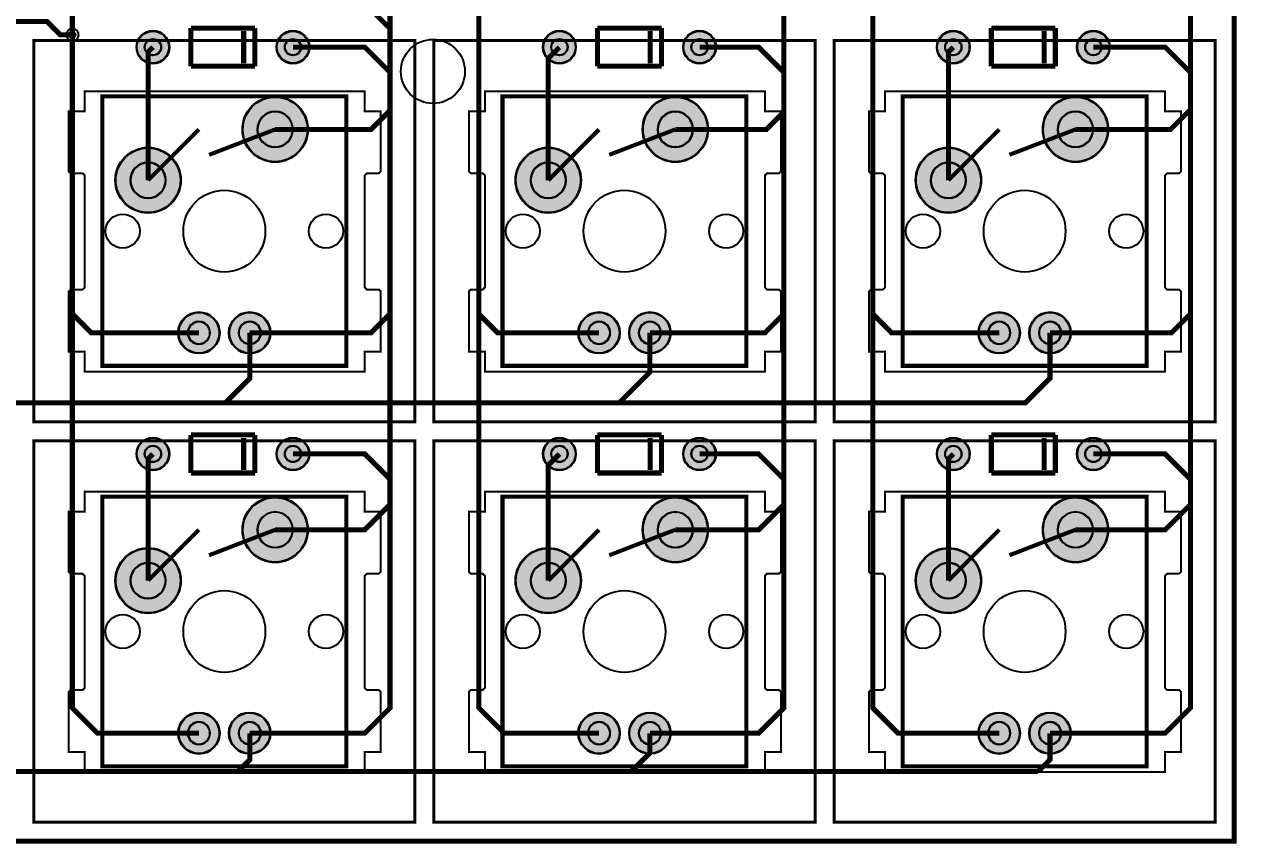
# Model space of a CAD drawing. Header units: millimetres. Extents: x 0 to 279, y -81 to 2.
# Drawn here: x 218.6 to 279.2, y -81.1 to -40.1 of the extents above; entities that cross this region are included whole.
import ezdxf

# ---------------------------------------------------------------- set-up
doc = ezdxf.new("R2010")
doc.units = ezdxf.units.MM
for name, color, linetype, true_color in [('BoardOutLine', 7, 'Continuous', 0xff00ff), ('BottomLayer', 7, 'Continuous', 0x0000ff), ('BottomSolderMaskLayer', 7, 'Continuous', 0xaa00ff), ('Document', 7, 'Continuous', 0xffffff), ('Hole', 7, 'Continuous', 0x222222), ('Multi-Layer', 7, 'Continuous', 0xc0c0c0), ('TopLayer', 7, 'Continuous', 0xff0000), ('TopSilkLayer', 7, 'Continuous', 0xffcc00), ('TopSolderMaskLayer', 7, 'Continuous', 0x800080)]:
    doc.layers.add(name, color=color, linetype=linetype, true_color=true_color)

msp = doc.modelspace()

# ---------------------------------------------------------------- hatches: boundary and pattern name
at = {"layer": 'BottomSolderMaskLayer'}
for points in [[(224.18, -41.286, 1), (225.831, -41.286, 1)], [(231.18, -41.286, 1), (232.831, -41.286, 1)], [(244.5, -41.286, 1), (246.151, -41.286, 1)], [(251.5, -41.286, 1), (253.151, -41.286, 1)], [(264.186, -41.286, 1), (265.837, -41.286, 1)], [(271.186, -41.286, 1), (272.837, -41.286, 1)], [(229.477, -45.395, 1), (232.753, -45.395, 1)], [(249.477, -45.395, 1), (252.753, -45.395, 1)], [(269.477, -45.395, 1), (272.753, -45.395, 1)], [(223.127, -47.935, 1), (226.403, -47.935, 1)], [(243.127, -47.935, 1), (246.403, -47.935, 1)], [(263.127, -47.935, 1), (266.403, -47.935, 1)], [(226.264, -55.555, 1), (228.346, -55.555, 1)], [(228.804, -55.555, 1), (230.886, -55.555, 1)], [(246.264, -55.555, 1), (248.346, -55.555, 1)], [(248.804, -55.555, 1), (250.886, -55.555, 1)], [(266.264, -55.555, 1), (268.346, -55.555, 1)], [(268.804, -55.555, 1), (270.886, -55.555, 1)], [(224.181, -61.606, 1), (225.832, -61.606, 1)], [(231.181, -61.606, 1), (232.832, -61.606, 1)], [(244.5, -61.606, 1), (246.151, -61.606, 1)], [(251.5, -61.606, 1), (253.151, -61.606, 1)], [(264.186, -61.606, 1), (265.836, -61.606, 1)], [(271.186, -61.606, 1), (272.836, -61.606, 1)], [(229.477, -65.395, 1), (232.753, -65.395, 1)], [(249.477, -65.395, 1), (252.753, -65.395, 1)], [(269.477, -65.395, 1), (272.753, -65.395, 1)], [(223.127, -67.935, 1), (226.403, -67.935, 1)], [(243.127, -67.935, 1), (246.403, -67.935, 1)], [(263.127, -67.935, 1), (266.403, -67.935, 1)], [(226.264, -75.555, 1), (228.346, -75.555, 1)], [(228.804, -75.555, 1), (230.886, -75.555, 1)], [(246.264, -75.555, 1), (248.346, -75.555, 1)], [(248.804, -75.555, 1), (250.886, -75.555, 1)], [(266.264, -75.555, 1), (268.346, -75.555, 1)], [(268.804, -75.555, 1), (270.886, -75.555, 1)]]:
    msp.add_hatch(color=256, dxfattribs=at).paths.add_polyline_path(points)
at = {"layer": 'Multi-Layer'}
for points in [[(224.206, -41.286, 1), (225.806, -41.286, 1)], [(231.206, -41.286, 1), (232.806, -41.286, 1)], [(244.526, -41.286, 1), (246.126, -41.286, 1)], [(251.526, -41.286, 1), (253.126, -41.286, 1)], [(264.211, -41.286, 1), (265.811, -41.286, 1)], [(271.211, -41.286, 1), (272.811, -41.286, 1)], [(229.502, -45.395, 1), (232.728, -45.395, 1)], [(249.502, -45.395, 1), (252.728, -45.395, 1)], [(269.502, -45.395, 1), (272.728, -45.395, 1)], [(223.152, -47.935, 1), (226.378, -47.935, 1)], [(243.152, -47.935, 1), (246.378, -47.935, 1)], [(263.152, -47.935, 1), (266.378, -47.935, 1)], [(226.289, -55.555, 1), (228.321, -55.555, 1)], [(228.829, -55.555, 1), (230.861, -55.555, 1)], [(246.289, -55.555, 1), (248.321, -55.555, 1)], [(248.829, -55.555, 1), (250.861, -55.555, 1)], [(266.289, -55.555, 1), (268.321, -55.555, 1)], [(268.829, -55.555, 1), (270.861, -55.555, 1)], [(224.206, -61.606, 1), (225.806, -61.606, 1)], [(231.206, -61.606, 1), (232.806, -61.606, 1)], [(244.526, -61.606, 1), (246.126, -61.606, 1)], [(251.526, -61.606, 1), (253.126, -61.606, 1)], [(264.211, -61.606, 1), (265.811, -61.606, 1)], [(271.211, -61.606, 1), (272.811, -61.606, 1)], [(229.502, -65.395, 1), (232.728, -65.395, 1)], [(249.502, -65.395, 1), (252.728, -65.395, 1)], [(269.502, -65.395, 1), (272.728, -65.395, 1)], [(223.152, -67.935, 1), (226.378, -67.935, 1)], [(243.152, -67.935, 1), (246.378, -67.935, 1)], [(263.152, -67.935, 1), (266.378, -67.935, 1)], [(226.289, -75.555, 1), (228.321, -75.555, 1)], [(228.829, -75.555, 1), (230.861, -75.555, 1)], [(246.289, -75.555, 1), (248.321, -75.555, 1)], [(248.829, -75.555, 1), (250.861, -75.555, 1)], [(266.289, -75.555, 1), (268.321, -75.555, 1)], [(268.829, -75.555, 1), (270.861, -75.555, 1)]]:
    msp.add_hatch(color=256, dxfattribs=at).paths.add_polyline_path(points)
at = {"layer": 'TopSolderMaskLayer'}
for points in [[(224.18, -41.286, 1), (225.831, -41.286, 1)], [(231.18, -41.286, 1), (232.831, -41.286, 1)], [(244.5, -41.286, 1), (246.151, -41.286, 1)], [(251.5, -41.286, 1), (253.151, -41.286, 1)], [(264.186, -41.286, 1), (265.837, -41.286, 1)], [(271.186, -41.286, 1), (272.837, -41.286, 1)], [(229.477, -45.395, 1), (232.753, -45.395, 1)], [(249.477, -45.395, 1), (252.753, -45.395, 1)], [(269.477, -45.395, 1), (272.753, -45.395, 1)], [(223.127, -47.935, 1), (226.403, -47.935, 1)], [(243.127, -47.935, 1), (246.403, -47.935, 1)], [(263.127, -47.935, 1), (266.403, -47.935, 1)], [(226.264, -55.555, 1), (228.346, -55.555, 1)], [(228.804, -55.555, 1), (230.886, -55.555, 1)], [(246.264, -55.555, 1), (248.346, -55.555, 1)], [(248.804, -55.555, 1), (250.886, -55.555, 1)], [(266.264, -55.555, 1), (268.346, -55.555, 1)], [(268.804, -55.555, 1), (270.886, -55.555, 1)], [(224.181, -61.606, 1), (225.832, -61.606, 1)], [(231.181, -61.606, 1), (232.832, -61.606, 1)], [(244.5, -61.606, 1), (246.151, -61.606, 1)], [(251.5, -61.606, 1), (253.151, -61.606, 1)], [(264.186, -61.606, 1), (265.836, -61.606, 1)], [(271.186, -61.606, 1), (272.836, -61.606, 1)], [(229.477, -65.395, 1), (232.753, -65.395, 1)], [(249.477, -65.395, 1), (252.753, -65.395, 1)], [(269.477, -65.395, 1), (272.753, -65.395, 1)], [(223.127, -67.935, 1), (226.403, -67.935, 1)], [(243.127, -67.935, 1), (246.403, -67.935, 1)], [(263.127, -67.935, 1), (266.403, -67.935, 1)], [(226.264, -75.555, 1), (228.346, -75.555, 1)], [(228.804, -75.555, 1), (230.886, -75.555, 1)], [(246.264, -75.555, 1), (248.346, -75.555, 1)], [(248.804, -75.555, 1), (250.886, -75.555, 1)], [(266.264, -75.555, 1), (268.346, -75.555, 1)], [(268.804, -75.555, 1), (270.886, -75.555, 1)]]:
    msp.add_hatch(color=256, dxfattribs=at).paths.add_polyline_path(points)

# ---------------------------------------------------------------- linework, layer by layer
at = {"layer": 'BoardOutLine', "const_width": 0.254}
msp.add_lwpolyline([(0, 0), (279.05, 0), (279.05, -80.95), (0, -80.95), (0, 0)], close=True, dxfattribs=at)
at = {"layer": 'BottomLayer', "const_width": 0.254}
for points in [[(148.89, -34.56), (158.385, -34.56), (159.385, -35.56), (159.385, -39.37), (160.02, -40.005), (219.71, -40.005), (220.379, -40.674), (220.98, -40.674)], [(224.765, -47.935), (224.765, -41.526), (225.006, -41.286)], [(229.845, -55.555), (235.91, -55.555), (236.855, -54.61), (236.855, -42.545), (235.596, -41.286), (232.006, -41.286)], [(244.765, -47.935), (244.765, -41.847), (245.326, -41.286)], [(249.845, -55.555), (255.595, -55.555), (256.54, -54.61), (256.54, -42.545), (255.281, -41.286), (252.326, -41.286)], [(264.765, -47.935), (264.765, -41.532), (265.011, -41.286)], [(269.845, -55.555), (275.915, -55.555), (276.86, -54.61), (276.86, -42.545), (275.601, -41.286), (272.011, -41.286)], [(269.845, -55.555), (269.845, -57.815), (268.605, -59.055), (170.815, -59.055), (169.845, -58.085), (169.845, -55.555)], [(229.845, -55.555), (229.845, -57.831), (228.621, -59.055)], [(249.845, -55.555), (249.845, -57.52), (248.31, -59.055)], [(224.765, -67.935), (224.765, -61.847), (225.006, -61.606)], [(229.845, -75.555), (235.595, -75.555), (236.855, -74.295), (236.855, -62.865), (235.596, -61.606), (232.006, -61.606)], [(244.765, -67.935), (244.765, -62.166), (245.326, -61.606)], [(249.845, -75.555), (255.28, -75.555), (256.54, -74.295), (256.54, -62.865), (255.281, -61.606), (252.326, -61.606)], [(264.765, -67.935), (264.765, -61.852), (265.011, -61.606)], [(269.845, -75.555), (275.6, -75.555), (276.86, -74.295), (276.86, -62.865), (275.601, -61.606), (272.011, -61.606)], [(11.745, -75.555), (11.745, -77.15), (12.065, -77.47), (269.247, -77.47)], [(229.845, -75.555), (229.845, -76.884), (229.259, -77.47)], [(249.845, -75.555), (249.845, -76.545), (248.92, -77.47)], [(269.845, -75.555), (269.845, -76.872), (269.247, -77.47)], [(269.876, -75.585), (269.845, -75.555)]]:
    msp.add_lwpolyline(points, dxfattribs=at)
at = {"layer": 'BottomSolderMaskLayer'}
for points in [[(231.118, -44.505), (231.112, -44.505)], [(251.118, -44.505), (251.112, -44.505)], [(271.118, -44.505), (271.112, -44.505)], [(231.118, -46.285), (231.112, -46.285)], [(251.118, -46.285), (251.112, -46.285)], [(271.118, -46.285), (271.112, -46.285)], [(224.768, -47.045), (224.762, -47.045)], [(244.768, -47.045), (244.762, -47.045)], [(264.768, -47.045), (264.762, -47.045)], [(224.768, -48.825), (224.762, -48.825)], [(244.768, -48.825), (244.762, -48.825)], [(264.768, -48.825), (264.762, -48.825)], [(227.308, -54.995), (227.302, -54.995)], [(229.848, -54.995), (229.842, -54.995)], [(247.308, -54.995), (247.302, -54.995)], [(249.848, -54.995), (249.842, -54.995)], [(267.308, -54.995), (267.302, -54.995)], [(269.848, -54.995), (269.842, -54.995)], [(227.308, -56.115), (227.302, -56.115)], [(229.848, -56.115), (229.842, -56.115)], [(247.308, -56.115), (247.302, -56.115)], [(249.848, -56.115), (249.842, -56.115)], [(267.308, -56.115), (267.302, -56.115)], [(269.848, -56.115), (269.842, -56.115)], [(231.118, -64.505), (231.112, -64.505)], [(251.118, -64.505), (251.112, -64.505)], [(271.118, -64.505), (271.112, -64.505)], [(231.118, -66.285), (231.112, -66.285)], [(251.118, -66.285), (251.112, -66.285)], [(271.118, -66.285), (271.112, -66.285)], [(224.768, -67.045), (224.762, -67.045)], [(244.768, -67.045), (244.762, -67.045)], [(264.768, -67.045), (264.762, -67.045)], [(224.768, -68.825), (224.762, -68.825)], [(244.768, -68.825), (244.762, -68.825)], [(264.768, -68.825), (264.762, -68.825)], [(227.308, -74.995), (227.302, -74.995)], [(229.848, -74.995), (229.842, -74.995)], [(247.308, -74.995), (247.302, -74.995)], [(249.848, -74.995), (249.842, -74.995)], [(267.308, -74.995), (267.302, -74.995)], [(269.848, -74.995), (269.842, -74.995)], [(227.308, -76.115), (227.302, -76.115)], [(229.848, -76.115), (229.842, -76.115)], [(247.308, -76.115), (247.302, -76.115)], [(249.848, -76.115), (249.842, -76.115)], [(267.308, -76.115), (267.302, -76.115)], [(269.848, -76.115), (269.842, -76.115)]]:
    msp.add_lwpolyline(points, close=True, dxfattribs=at)
for centre, radius in [((225.006, -41.286), 0.825), ((232.006, -41.286), 0.825), ((245.326, -41.286), 0.825), ((252.326, -41.286), 0.825), ((265.011, -41.286), 0.825), ((272.011, -41.286), 0.825), ((225.006, -41.286), 0.413), ((232.006, -41.286), 0.413), ((245.326, -41.286), 0.413), ((252.326, -41.286), 0.413), ((265.011, -41.286), 0.413), ((272.011, -41.286), 0.413), ((231.115, -45.395), 1.638), ((251.115, -45.395), 1.638), ((271.115, -45.395), 1.638), ((224.765, -47.935), 1.638), ((244.765, -47.935), 1.638), ((264.765, -47.935), 1.638), ((227.305, -55.555), 1.041), ((229.845, -55.555), 1.041), ((247.305, -55.555), 1.041), ((249.845, -55.555), 1.041), ((267.305, -55.555), 1.041), ((269.845, -55.555), 1.041), ((225.006, -61.606), 0.825), ((225.006, -61.606), 0.413), ((232.006, -61.606), 0.825), ((232.006, -61.606), 0.413), ((245.326, -61.606), 0.825), ((245.326, -61.606), 0.413), ((252.326, -61.606), 0.825), ((252.326, -61.606), 0.413), ((265.011, -61.606), 0.825), ((265.011, -61.606), 0.413), ((272.011, -61.606), 0.825), ((272.011, -61.606), 0.413), ((231.115, -65.395), 1.638), ((251.115, -65.395), 1.638), ((271.115, -65.395), 1.638), ((224.765, -67.935), 1.638), ((244.765, -67.935), 1.638), ((264.765, -67.935), 1.638), ((227.305, -75.555), 1.041), ((229.845, -75.555), 1.041), ((247.305, -75.555), 1.041), ((249.845, -75.555), 1.041), ((267.305, -75.555), 1.041), ((269.845, -75.555), 1.041)]:
    msp.add_circle(centre, radius, dxfattribs=at)
for centre, radius, start, end in [((231.112, -45.395), 0.89, 90, 270), ((231.118, -45.395), 0.89, 270, 90), ((251.112, -45.395), 0.89, 90, 270), ((251.118, -45.395), 0.89, 270, 90), ((271.112, -45.395), 0.89, 90, 270), ((271.118, -45.395), 0.89, 270, 90), ((224.762, -47.935), 0.89, 90, 270), ((224.768, -47.935), 0.89, 270, 90), ((244.762, -47.935), 0.89, 90, 270), ((244.768, -47.935), 0.89, 270, 90), ((264.762, -47.935), 0.89, 90, 270), ((264.768, -47.935), 0.89, 270, 90), ((227.302, -55.555), 0.56, 90, 270), ((227.308, -55.555), 0.56, 270, 90), ((229.842, -55.555), 0.56, 90, 270), ((229.848, -55.555), 0.56, 270, 90), ((247.302, -55.555), 0.56, 90, 270), ((247.308, -55.555), 0.56, 270, 90), ((249.842, -55.555), 0.56, 90, 270), ((249.848, -55.555), 0.56, 270, 90), ((267.302, -55.555), 0.56, 90, 270), ((267.308, -55.555), 0.56, 270, 90), ((269.842, -55.555), 0.56, 90, 270), ((269.848, -55.555), 0.56, 270, 90), ((231.112, -65.395), 0.89, 90, 270), ((231.118, -65.395), 0.89, 270, 90), ((251.112, -65.395), 0.89, 90, 270), ((251.118, -65.395), 0.89, 270, 90), ((271.112, -65.395), 0.89, 90, 270), ((271.118, -65.395), 0.89, 270, 90), ((224.762, -67.935), 0.89, 90, 270), ((224.768, -67.935), 0.89, 270, 90), ((244.762, -67.935), 0.89, 90, 270), ((244.768, -67.935), 0.89, 270, 90), ((264.762, -67.935), 0.89, 90, 270), ((264.768, -67.935), 0.89, 270, 90), ((227.302, -75.555), 0.56, 90, 270), ((227.308, -75.555), 0.56, 270, 90), ((229.842, -75.555), 0.56, 90, 270), ((229.848, -75.555), 0.56, 270, 90), ((247.302, -75.555), 0.56, 90, 270), ((247.308, -75.555), 0.56, 270, 90), ((249.842, -75.555), 0.56, 90, 270), ((249.848, -75.555), 0.56, 270, 90), ((267.302, -75.555), 0.56, 90, 270), ((267.308, -75.555), 0.56, 270, 90), ((269.842, -75.555), 0.56, 90, 270), ((269.848, -75.555), 0.56, 270, 90)]:
    msp.add_arc(centre, radius, start, end, dxfattribs=at)
at = {"layer": 'Document'}
for points, const_width in [([(219.05, -40.95), (238.1, -40.95), (238.1, -60), (219.05, -60), (219.05, -40.95)], 0.152), ([(239.05, -40.95), (258.1, -40.95), (258.1, -60), (239.05, -60), (239.05, -40.95)], 0.152), ([(259.05, -40.95), (278.1, -40.95), (278.1, -60), (259.05, -60), (259.05, -40.95)], 0.152), ([(235.596, -57.493), (235.596, -56.493), (236.395, -56.493), (236.395, -53.493), (236.295, -53.392), (235.695, -53.392), (235.596, -53.293), (235.596, -47.692), (235.695, -47.593), (236.295, -47.593), (236.395, -47.493), (236.395, -44.493), (235.596, -44.493), (235.596, -43.493), (221.596, -43.493), (221.596, -44.493), (220.796, -44.493), (220.796, -47.493), (220.896, -47.593), (221.496, -47.593), (221.596, -47.692), (221.596, -53.293), (221.496, -53.392), (220.896, -53.392), (220.796, -53.493), (220.796, -56.493), (221.596, -56.493), (221.596, -57.493), (235.596, -57.493)], 0.1), ([(255.596, -57.493), (255.596, -56.493), (256.395, -56.493), (256.395, -53.493), (256.295, -53.392), (255.695, -53.392), (255.596, -53.293), (255.596, -47.692), (255.695, -47.593), (256.295, -47.593), (256.395, -47.493), (256.395, -44.493), (255.596, -44.493), (255.596, -43.493), (241.596, -43.493), (241.596, -44.493), (240.796, -44.493), (240.796, -47.493), (240.896, -47.593), (241.496, -47.593), (241.596, -47.692), (241.596, -53.293), (241.496, -53.392), (240.896, -53.392), (240.796, -53.493), (240.796, -56.493), (241.596, -56.493), (241.596, -57.493), (255.596, -57.493)], 0.1), ([(275.596, -57.493), (275.596, -56.493), (276.395, -56.493), (276.395, -53.493), (276.295, -53.392), (275.695, -53.392), (275.596, -53.293), (275.596, -47.692), (275.695, -47.593), (276.295, -47.593), (276.395, -47.493), (276.395, -44.493), (275.596, -44.493), (275.596, -43.493), (261.596, -43.493), (261.596, -44.493), (260.796, -44.493), (260.796, -47.493), (260.896, -47.593), (261.496, -47.593), (261.596, -47.692), (261.596, -53.293), (261.496, -53.392), (260.896, -53.392), (260.796, -53.493), (260.796, -56.493), (261.596, -56.493), (261.596, -57.493), (275.596, -57.493)], 0.1), ([(219.05, -60.95), (238.1, -60.95), (238.1, -80), (219.05, -80), (219.05, -60.95)], 0.152), ([(239.05, -60.95), (258.1, -60.95), (258.1, -80), (239.05, -80), (239.05, -60.95)], 0.152), ([(259.05, -60.95), (278.1, -60.95), (278.1, -80), (259.05, -80), (259.05, -60.95)], 0.152), ([(235.596, -77.493), (235.596, -76.493), (236.395, -76.493), (236.395, -73.493), (236.295, -73.392), (235.695, -73.392), (235.596, -73.293), (235.596, -67.692), (235.695, -67.593), (236.295, -67.593), (236.395, -67.493), (236.395, -64.493), (235.596, -64.493), (235.596, -63.493), (221.596, -63.493), (221.596, -64.493), (220.796, -64.493), (220.796, -67.493), (220.896, -67.593), (221.496, -67.593), (221.596, -67.692), (221.596, -73.293), (221.496, -73.392), (220.896, -73.392), (220.796, -73.493), (220.796, -76.493), (221.596, -76.493), (221.596, -77.493), (235.596, -77.493)], 0.1), ([(255.596, -77.493), (255.596, -76.493), (256.395, -76.493), (256.395, -73.493), (256.295, -73.392), (255.695, -73.392), (255.596, -73.293), (255.596, -67.692), (255.695, -67.593), (256.295, -67.593), (256.395, -67.493), (256.395, -64.493), (255.596, -64.493), (255.596, -63.493), (241.596, -63.493), (241.596, -64.493), (240.796, -64.493), (240.796, -67.493), (240.896, -67.593), (241.496, -67.593), (241.596, -67.692), (241.596, -73.293), (241.496, -73.392), (240.896, -73.392), (240.796, -73.493), (240.796, -76.493), (241.596, -76.493), (241.596, -77.493), (255.596, -77.493)], 0.1), ([(275.596, -77.493), (275.596, -76.493), (276.395, -76.493), (276.395, -73.493), (276.295, -73.392), (275.695, -73.392), (275.596, -73.293), (275.596, -67.692), (275.695, -67.593), (276.295, -67.593), (276.395, -67.493), (276.395, -64.493), (275.596, -64.493), (275.596, -63.493), (261.596, -63.493), (261.596, -64.493), (260.796, -64.493), (260.796, -67.493), (260.896, -67.593), (261.496, -67.593), (261.596, -67.692), (261.596, -73.293), (261.496, -73.392), (260.896, -73.392), (260.796, -73.493), (260.796, -76.493), (261.596, -76.493), (261.596, -77.493), (275.596, -77.493)], 0.1)]:
    msp.add_lwpolyline(points, close=True, dxfattribs=dict(at, const_width=const_width))
at = {"layer": 'Hole'}
msp.add_circle((220.98, -40.674), 0.152, dxfattribs=at)
at = {"layer": 'Multi-Layer'}
for points in [[(231.118, -44.519), (231.112, -44.519)], [(251.118, -44.519), (251.112, -44.519)], [(271.118, -44.519), (271.112, -44.519)], [(231.118, -46.271), (231.112, -46.271)], [(251.118, -46.271), (251.112, -46.271)], [(271.118, -46.271), (271.112, -46.271)], [(224.768, -47.059), (224.762, -47.059)], [(244.768, -47.059), (244.762, -47.059)], [(264.768, -47.059), (264.762, -47.059)], [(224.768, -48.811), (224.762, -48.811)], [(244.768, -48.811), (244.762, -48.811)], [(264.768, -48.811), (264.762, -48.811)], [(227.308, -55.009), (227.302, -55.009)], [(229.848, -55.009), (229.842, -55.009)], [(247.308, -55.009), (247.302, -55.009)], [(249.848, -55.009), (249.842, -55.009)], [(267.308, -55.009), (267.302, -55.009)], [(269.848, -55.009), (269.842, -55.009)], [(227.308, -56.101), (227.302, -56.101)], [(229.848, -56.101), (229.842, -56.101)], [(247.308, -56.101), (247.302, -56.101)], [(249.848, -56.101), (249.842, -56.101)], [(267.308, -56.101), (267.302, -56.101)], [(269.848, -56.101), (269.842, -56.101)], [(231.118, -64.519), (231.112, -64.519)], [(251.118, -64.519), (251.112, -64.519)], [(271.118, -64.519), (271.112, -64.519)], [(231.118, -66.271), (231.112, -66.271)], [(251.118, -66.271), (251.112, -66.271)], [(271.118, -66.271), (271.112, -66.271)], [(224.768, -67.059), (224.762, -67.059)], [(244.768, -67.059), (244.762, -67.059)], [(264.768, -67.059), (264.762, -67.059)], [(224.768, -68.811), (224.762, -68.811)], [(244.768, -68.811), (244.762, -68.811)], [(264.768, -68.811), (264.762, -68.811)], [(227.308, -75.009), (227.302, -75.009)], [(229.848, -75.009), (229.842, -75.009)], [(247.308, -75.009), (247.302, -75.009)], [(249.848, -75.009), (249.842, -75.009)], [(267.308, -75.009), (267.302, -75.009)], [(269.848, -75.009), (269.842, -75.009)], [(227.308, -76.101), (227.302, -76.101)], [(229.848, -76.101), (229.842, -76.101)], [(247.308, -76.101), (247.302, -76.101)], [(249.848, -76.101), (249.842, -76.101)], [(267.308, -76.101), (267.302, -76.101)], [(269.848, -76.101), (269.842, -76.101)]]:
    msp.add_lwpolyline(points, close=True, dxfattribs=at)
for centre, radius in [((220.98, -40.674), 0.305), ((225.006, -41.286), 0.8), ((232.006, -41.286), 0.8), ((245.326, -41.286), 0.8), ((252.326, -41.286), 0.8), ((265.011, -41.286), 0.8), ((272.011, -41.286), 0.8), ((225.006, -41.286), 0.4), ((232.006, -41.286), 0.4), ((239, -42.5), 1.6), ((245.326, -41.286), 0.4), ((252.326, -41.286), 0.4), ((265.011, -41.286), 0.4), ((272.011, -41.286), 0.4), ((231.115, -45.395), 1.613), ((251.115, -45.395), 1.613), ((271.115, -45.395), 1.613), ((224.765, -47.935), 1.613), ((244.765, -47.935), 1.613), ((264.765, -47.935), 1.613), ((228.575, -50.475), 2.045), ((248.575, -50.475), 2.045), ((268.575, -50.475), 2.045), ((223.495, -50.475), 0.853), ((233.655, -50.475), 0.853), ((243.495, -50.475), 0.853), ((253.655, -50.475), 0.853), ((263.495, -50.475), 0.853), ((273.655, -50.475), 0.853), ((227.305, -55.555), 1.016), ((229.845, -55.555), 1.016), ((247.305, -55.555), 1.016), ((249.845, -55.555), 1.016), ((267.305, -55.555), 1.016), ((269.845, -55.555), 1.016), ((225.006, -61.606), 0.8), ((225.006, -61.606), 0.4), ((232.006, -61.606), 0.8), ((232.006, -61.606), 0.4), ((245.326, -61.606), 0.8), ((245.326, -61.606), 0.4), ((252.326, -61.606), 0.8), ((252.326, -61.606), 0.4), ((265.011, -61.606), 0.8), ((265.011, -61.606), 0.4), ((272.011, -61.606), 0.8), ((272.011, -61.606), 0.4), ((231.115, -65.395), 1.613), ((251.115, -65.395), 1.613), ((271.115, -65.395), 1.613), ((224.765, -67.935), 1.613), ((244.765, -67.935), 1.613), ((264.765, -67.935), 1.613), ((228.575, -70.475), 2.045), ((248.575, -70.475), 2.045), ((268.575, -70.475), 2.045), ((223.495, -70.475), 0.853), ((233.655, -70.475), 0.853), ((243.495, -70.475), 0.853), ((253.655, -70.475), 0.853), ((263.495, -70.475), 0.853), ((273.655, -70.475), 0.853), ((227.305, -75.555), 1.016), ((229.845, -75.555), 1.016), ((247.305, -75.555), 1.016), ((249.845, -75.555), 1.016), ((267.305, -75.555), 1.016), ((269.845, -75.555), 1.016)]:
    msp.add_circle(centre, radius, dxfattribs=at)
for centre, radius, start, end in [((231.112, -45.395), 0.876, 90, 270), ((231.118, -45.395), 0.876, 270, 90), ((251.112, -45.395), 0.876, 90, 270), ((251.118, -45.395), 0.876, 270, 90), ((271.112, -45.395), 0.876, 90, 270), ((271.118, -45.395), 0.876, 270, 90), ((224.762, -47.935), 0.876, 90, 270), ((224.768, -47.935), 0.876, 270, 90), ((244.762, -47.935), 0.876, 90, 270), ((244.768, -47.935), 0.876, 270, 90), ((264.762, -47.935), 0.876, 90, 270), ((264.768, -47.935), 0.876, 270, 90), ((227.302, -55.555), 0.546, 90, 270), ((227.308, -55.555), 0.546, 270, 90), ((229.842, -55.555), 0.546, 90, 270), ((229.848, -55.555), 0.546, 270, 90), ((247.302, -55.555), 0.546, 90, 270), ((247.308, -55.555), 0.546, 270, 90), ((249.842, -55.555), 0.546, 90, 270), ((249.848, -55.555), 0.546, 270, 90), ((267.302, -55.555), 0.546, 90, 270), ((267.308, -55.555), 0.546, 270, 90), ((269.842, -55.555), 0.546, 90, 270), ((269.848, -55.555), 0.546, 270, 90), ((231.112, -65.395), 0.876, 90, 270), ((231.118, -65.395), 0.876, 270, 90), ((251.112, -65.395), 0.876, 90, 270), ((251.118, -65.395), 0.876, 270, 90), ((271.112, -65.395), 0.876, 90, 270), ((271.118, -65.395), 0.876, 270, 90), ((224.762, -67.935), 0.876, 90, 270), ((224.768, -67.935), 0.876, 270, 90), ((244.762, -67.935), 0.876, 90, 270), ((244.768, -67.935), 0.876, 270, 90), ((264.762, -67.935), 0.876, 90, 270), ((264.768, -67.935), 0.876, 270, 90), ((227.302, -75.555), 0.546, 90, 270), ((227.308, -75.555), 0.546, 270, 90), ((229.842, -75.555), 0.546, 90, 270), ((229.848, -75.555), 0.546, 270, 90), ((247.302, -75.555), 0.546, 90, 270), ((247.308, -75.555), 0.546, 270, 90), ((249.842, -75.555), 0.546, 90, 270), ((249.848, -75.555), 0.546, 270, 90), ((267.302, -75.555), 0.546, 90, 270), ((267.308, -75.555), 0.546, 270, 90), ((269.842, -75.555), 0.546, 90, 270), ((269.848, -75.555), 0.546, 270, 90)]:
    msp.add_arc(centre, radius, start, end, dxfattribs=at)
at = {"layer": 'TopLayer', "const_width": 0.254}
for points in [[(236.855, -40.362), (236.855, -6.35), (235.9, -5.395), (231.115, -5.395)], [(251.115, -65.395), (255.28, -65.395), (256.54, -64.135), (256.54, -6.35), (255.585, -5.395), (251.115, -5.395)], [(271.115, -65.395), (275.6, -65.395), (276.86, -64.135), (276.86, -6.35), (275.905, -5.395), (271.115, -5.395)], [(220.98, -40.674), (220.98, -16.51), (221.935, -15.555), (227.305, -15.555)], [(267.305, -75.555), (262.245, -75.555), (260.985, -74.295), (260.985, -16.51), (261.94, -15.555), (267.305, -15.555)], [(247.305, -75.555), (242.56, -75.555), (241.3, -74.295), (241.3, -21.046)], [(234.95, -39.37), (235.863, -39.37), (236.855, -40.362)], [(227.305, -75.555), (222.24, -75.555), (220.98, -74.295), (220.98, -40.674)], [(231.115, -65.395), (235.595, -65.395), (236.855, -64.135), (236.855, -40.362)], [(231.115, -45.395), (235.91, -45.395), (236.855, -44.45)], [(251.115, -45.395), (255.669, -45.395), (256.54, -44.524)], [(271.115, -45.395), (275.87, -45.395), (276.86, -44.405)], [(227.305, -55.555), (221.925, -55.555), (220.98, -54.61)], [(247.305, -55.555), (242.239, -55.555), (241.3, -54.616)], [(267.305, -55.555), (261.925, -55.555), (260.985, -54.615)]]:
    msp.add_lwpolyline(points, dxfattribs=at)
at = {"layer": 'TopSilkLayer'}
for points, const_width in [([(226.906, -40.336), (226.906, -42.236)], 0.254), ([(230.106, -40.336), (226.906, -40.336)], 0.254), ([(229.543, -42.086), (229.543, -40.486)], 0.254), ([(230.106, -42.236), (230.106, -40.336)], 0.254), ([(247.226, -40.336), (247.226, -42.236)], 0.254), ([(250.426, -40.336), (247.226, -40.336)], 0.254), ([(249.863, -42.086), (249.863, -40.486)], 0.254), ([(250.426, -42.236), (250.426, -40.336)], 0.254), ([(266.911, -40.336), (266.911, -42.236)], 0.254), ([(270.111, -40.336), (266.911, -40.336)], 0.254), ([(269.548, -42.086), (269.548, -40.486)], 0.254), ([(270.111, -42.236), (270.111, -40.336)], 0.254), ([(230.106, -42.236), (226.906, -42.236)], 0.254), ([(250.426, -42.236), (247.226, -42.236)], 0.254), ([(270.111, -42.236), (266.911, -42.236)], 0.254), ([(224.765, -47.935), (227.305, -45.395)], 0.203), ([(231.115, -45.395), (227.813, -46.665)], 0.203), ([(244.765, -47.935), (247.305, -45.395)], 0.203), ([(251.115, -45.395), (247.813, -46.665)], 0.203), ([(264.765, -47.935), (267.305, -45.395)], 0.203), ([(271.115, -45.395), (267.813, -46.665)], 0.203), ([(226.906, -60.656), (226.906, -62.556)], 0.254), ([(230.106, -60.656), (226.906, -60.656)], 0.254), ([(230.106, -62.556), (230.106, -60.656)], 0.254), ([(247.226, -60.656), (247.226, -62.556)], 0.254), ([(250.426, -60.656), (247.226, -60.656)], 0.254), ([(250.426, -62.556), (250.426, -60.656)], 0.254), ([(266.911, -60.656), (266.911, -62.556)], 0.254), ([(270.111, -60.656), (266.911, -60.656)], 0.254), ([(270.111, -62.556), (270.111, -60.656)], 0.254), ([(229.543, -62.406), (229.543, -60.806)], 0.254), ([(249.863, -62.406), (249.863, -60.806)], 0.254), ([(269.548, -62.406), (269.548, -60.806)], 0.254), ([(230.106, -62.556), (226.906, -62.556)], 0.254), ([(250.426, -62.556), (247.226, -62.556)], 0.254), ([(270.111, -62.556), (266.911, -62.556)], 0.254), ([(224.765, -67.935), (227.305, -65.395)], 0.203), ([(231.115, -65.395), (227.813, -66.665)], 0.203), ([(244.765, -67.935), (247.305, -65.395)], 0.203), ([(251.115, -65.395), (247.813, -66.665)], 0.203), ([(264.765, -67.935), (267.305, -65.395)], 0.203), ([(271.115, -65.395), (267.813, -66.665)], 0.203)]:
    msp.add_lwpolyline(points, dxfattribs=dict(at, const_width=const_width))
at = {"layer": 'TopSilkLayer', "const_width": 0.203}
for points in [[(222.479, -43.744), (234.671, -43.744), (234.671, -57.206), (222.479, -57.206), (222.479, -43.744)], [(242.479, -43.744), (254.671, -43.744), (254.671, -57.206), (242.479, -57.206), (242.479, -43.744)], [(262.479, -43.744), (274.671, -43.744), (274.671, -57.206), (262.479, -57.206), (262.479, -43.744)], [(222.479, -63.744), (234.671, -63.744), (234.671, -77.206), (222.479, -77.206), (222.479, -63.744)], [(242.479, -63.744), (254.671, -63.744), (254.671, -77.206), (242.479, -77.206), (242.479, -63.744)], [(262.479, -63.744), (274.671, -63.744), (274.671, -77.206), (262.479, -77.206), (262.479, -63.744)]]:
    msp.add_lwpolyline(points, close=True, dxfattribs=at)
at = {"layer": 'TopSolderMaskLayer'}
for points in [[(231.118, -44.505), (231.112, -44.505)], [(251.118, -44.505), (251.112, -44.505)], [(271.118, -44.505), (271.112, -44.505)], [(231.118, -46.285), (231.112, -46.285)], [(251.118, -46.285), (251.112, -46.285)], [(271.118, -46.285), (271.112, -46.285)], [(224.768, -47.045), (224.762, -47.045)], [(244.768, -47.045), (244.762, -47.045)], [(264.768, -47.045), (264.762, -47.045)], [(224.768, -48.825), (224.762, -48.825)], [(244.768, -48.825), (244.762, -48.825)], [(264.768, -48.825), (264.762, -48.825)], [(227.308, -54.995), (227.302, -54.995)], [(229.848, -54.995), (229.842, -54.995)], [(247.308, -54.995), (247.302, -54.995)], [(249.848, -54.995), (249.842, -54.995)], [(267.308, -54.995), (267.302, -54.995)], [(269.848, -54.995), (269.842, -54.995)], [(227.308, -56.115), (227.302, -56.115)], [(229.848, -56.115), (229.842, -56.115)], [(247.308, -56.115), (247.302, -56.115)], [(249.848, -56.115), (249.842, -56.115)], [(267.308, -56.115), (267.302, -56.115)], [(269.848, -56.115), (269.842, -56.115)], [(231.118, -64.505), (231.112, -64.505)], [(251.118, -64.505), (251.112, -64.505)], [(271.118, -64.505), (271.112, -64.505)], [(231.118, -66.285), (231.112, -66.285)], [(251.118, -66.285), (251.112, -66.285)], [(271.118, -66.285), (271.112, -66.285)], [(224.768, -67.045), (224.762, -67.045)], [(244.768, -67.045), (244.762, -67.045)], [(264.768, -67.045), (264.762, -67.045)], [(224.768, -68.825), (224.762, -68.825)], [(244.768, -68.825), (244.762, -68.825)], [(264.768, -68.825), (264.762, -68.825)], [(227.308, -74.995), (227.302, -74.995)], [(229.848, -74.995), (229.842, -74.995)], [(247.308, -74.995), (247.302, -74.995)], [(249.848, -74.995), (249.842, -74.995)], [(267.308, -74.995), (267.302, -74.995)], [(269.848, -74.995), (269.842, -74.995)], [(227.308, -76.115), (227.302, -76.115)], [(229.848, -76.115), (229.842, -76.115)], [(247.308, -76.115), (247.302, -76.115)], [(249.848, -76.115), (249.842, -76.115)], [(267.308, -76.115), (267.302, -76.115)], [(269.848, -76.115), (269.842, -76.115)]]:
    msp.add_lwpolyline(points, close=True, dxfattribs=at)
for centre, radius in [((225.006, -41.286), 0.825), ((232.006, -41.286), 0.825), ((245.326, -41.286), 0.825), ((252.326, -41.286), 0.825), ((265.011, -41.286), 0.825), ((272.011, -41.286), 0.825), ((225.006, -41.286), 0.413), ((232.006, -41.286), 0.413), ((245.326, -41.286), 0.413), ((252.326, -41.286), 0.413), ((265.011, -41.286), 0.413), ((272.011, -41.286), 0.413), ((231.115, -45.395), 1.638), ((251.115, -45.395), 1.638), ((271.115, -45.395), 1.638), ((224.765, -47.935), 1.638), ((244.765, -47.935), 1.638), ((264.765, -47.935), 1.638), ((227.305, -55.555), 1.041), ((229.845, -55.555), 1.041), ((247.305, -55.555), 1.041), ((249.845, -55.555), 1.041), ((267.305, -55.555), 1.041), ((269.845, -55.555), 1.041), ((225.006, -61.606), 0.825), ((225.006, -61.606), 0.413), ((232.006, -61.606), 0.825), ((232.006, -61.606), 0.413), ((245.326, -61.606), 0.825), ((245.326, -61.606), 0.413), ((252.326, -61.606), 0.825), ((252.326, -61.606), 0.413), ((265.011, -61.606), 0.825), ((265.011, -61.606), 0.413), ((272.011, -61.606), 0.825), ((272.011, -61.606), 0.413), ((231.115, -65.395), 1.638), ((251.115, -65.395), 1.638), ((271.115, -65.395), 1.638), ((224.765, -67.935), 1.638), ((244.765, -67.935), 1.638), ((264.765, -67.935), 1.638), ((227.305, -75.555), 1.041), ((229.845, -75.555), 1.041), ((247.305, -75.555), 1.041), ((249.845, -75.555), 1.041), ((267.305, -75.555), 1.041), ((269.845, -75.555), 1.041)]:
    msp.add_circle(centre, radius, dxfattribs=at)
for centre, radius, start, end in [((231.112, -45.395), 0.89, 90, 270), ((231.118, -45.395), 0.89, 270, 90), ((251.112, -45.395), 0.89, 90, 270), ((251.118, -45.395), 0.89, 270, 90), ((271.112, -45.395), 0.89, 90, 270), ((271.118, -45.395), 0.89, 270, 90), ((224.762, -47.935), 0.89, 90, 270), ((224.768, -47.935), 0.89, 270, 90), ((244.762, -47.935), 0.89, 90, 270), ((244.768, -47.935), 0.89, 270, 90), ((264.762, -47.935), 0.89, 90, 270), ((264.768, -47.935), 0.89, 270, 90), ((227.302, -55.555), 0.56, 90, 270), ((227.308, -55.555), 0.56, 270, 90), ((229.842, -55.555), 0.56, 90, 270), ((229.848, -55.555), 0.56, 270, 90), ((247.302, -55.555), 0.56, 90, 270), ((247.308, -55.555), 0.56, 270, 90), ((249.842, -55.555), 0.56, 90, 270), ((249.848, -55.555), 0.56, 270, 90), ((267.302, -55.555), 0.56, 90, 270), ((267.308, -55.555), 0.56, 270, 90), ((269.842, -55.555), 0.56, 90, 270), ((269.848, -55.555), 0.56, 270, 90), ((231.112, -65.395), 0.89, 90, 270), ((231.118, -65.395), 0.89, 270, 90), ((251.112, -65.395), 0.89, 90, 270), ((251.118, -65.395), 0.89, 270, 90), ((271.112, -65.395), 0.89, 90, 270), ((271.118, -65.395), 0.89, 270, 90), ((224.762, -67.935), 0.89, 90, 270), ((224.768, -67.935), 0.89, 270, 90), ((244.762, -67.935), 0.89, 90, 270), ((244.768, -67.935), 0.89, 270, 90), ((264.762, -67.935), 0.89, 90, 270), ((264.768, -67.935), 0.89, 270, 90), ((227.302, -75.555), 0.56, 90, 270), ((227.308, -75.555), 0.56, 270, 90), ((229.842, -75.555), 0.56, 90, 270), ((229.848, -75.555), 0.56, 270, 90), ((247.302, -75.555), 0.56, 90, 270), ((247.308, -75.555), 0.56, 270, 90), ((249.842, -75.555), 0.56, 90, 270), ((249.848, -75.555), 0.56, 270, 90), ((267.302, -75.555), 0.56, 90, 270), ((267.308, -75.555), 0.56, 270, 90), ((269.842, -75.555), 0.56, 90, 270), ((269.848, -75.555), 0.56, 270, 90)]:
    msp.add_arc(centre, radius, start, end, dxfattribs=at)

doc.saveas('drawing.dxf')
